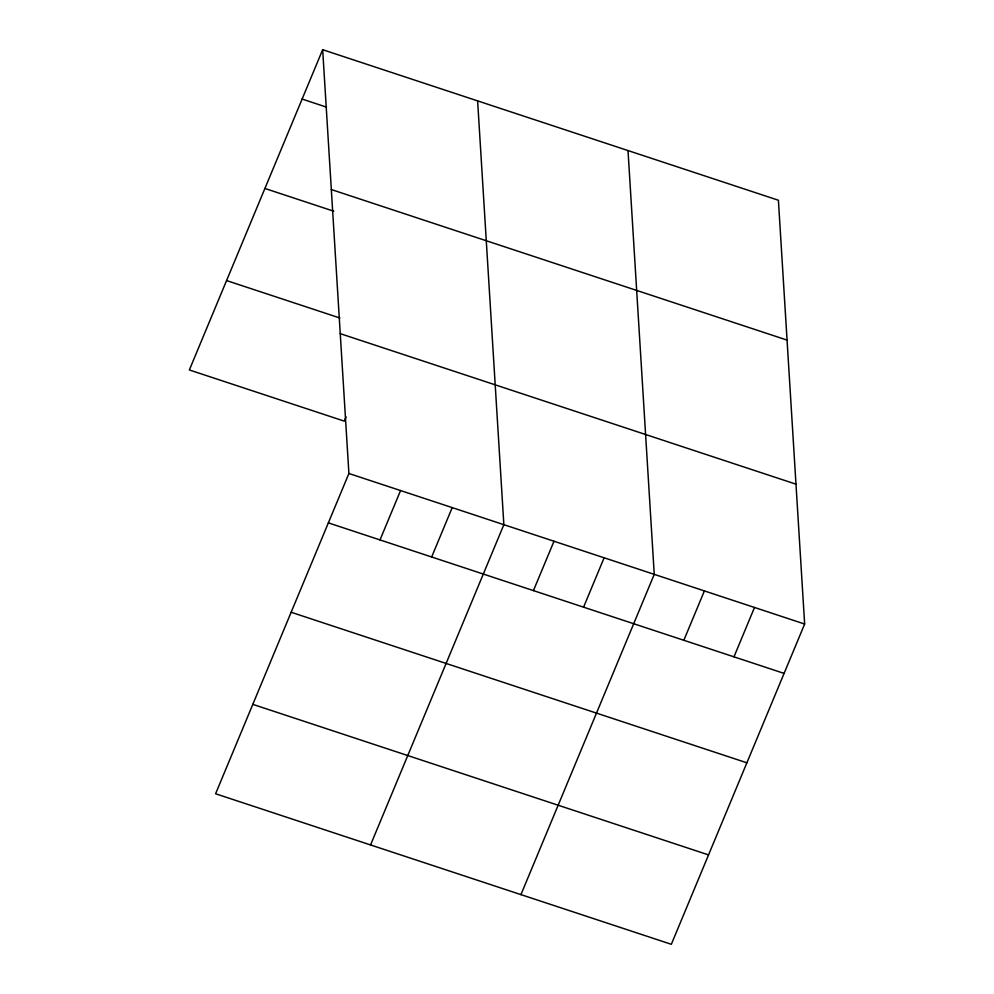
<?xml version="1.0" encoding="UTF-8"?>
<svg xmlns="http://www.w3.org/2000/svg" width="994" height="994" viewBox="0 0 994 994"><rect width="100%" height="100%" fill="white"/><g stroke="black" fill="none" stroke-linecap="round" stroke-linejoin="round"><path stroke-width="1.49" d="M322.665 49.7L348.906 473.492L215.599 793.759L671.335 944.3L804.643 624.033L778.401 200.241L322.665 49.7L189.357 369.967L344.309 421.145L346.049 416.958M380.006 539.928L400.557 490.564M431.657 556.988L452.208 507.623M370.551 844.95L503.859 524.683L477.617 100.879M533.443 590.61L553.993 541.245M583.577 607.16L604.116 557.796M520.943 894.625L654.251 574.358L628.009 150.566M683.835 640.285L704.386 590.921M733.97 656.848L754.508 607.471M302.114 99.065L326.504 107.128M331.325 189.556L787.062 340.097M264.901 188.462L333.773 211.213M226.57 280.569L339.911 318.005M340.246 333.649L795.983 484.177M348.906 473.492L804.643 624.033M328.355 522.869L784.092 673.398M291.143 612.254L746.879 762.796M252.811 704.361L708.548 854.902"/></g></svg>
